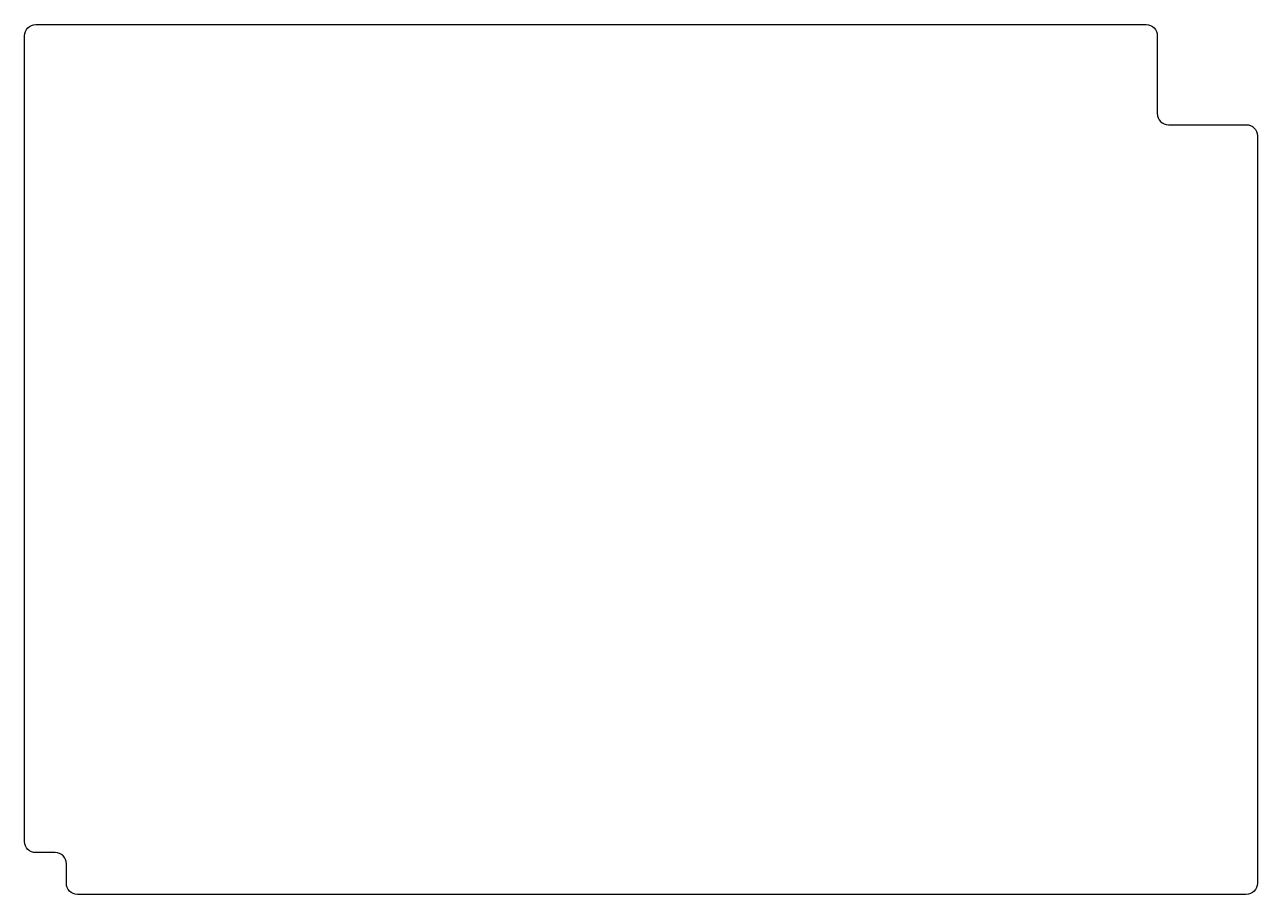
# Model space of a CAD drawing. Header units: millimetres. Extents: x -55 to 55, y -39 to 39.
import ezdxf

# ---------------------------------------------------------------- set-up
doc = ezdxf.new("R2010")
doc.units = ezdxf.units.MM

msp = doc.modelspace()

# ---------------------------------------------------------------- linework, layer by layer
msp.add_lwpolyline([(-54.4465, 39.0985), (45.4465, 39.0985, -0.41421356), (46.4465, 38.0985), (46.4465, 31.0985, 0.41421356), (47.4465, 30.0985), (54.4465, 30.0985, -0.41421356), (55.4465, 29.0985), (55.4465, 25.8485), (55.4465, 13.8485), (55.4465, -18.1515), (55.4465, -30.1515), (55.4465, -38.0985, -0.41421356), (54.4465, -39.0985), (-50.6965, -39.0985, -0.41421356), (-51.6965, -38.0985), (-51.6965, -36.3485, 0.41421356), (-52.6965, -35.3485), (-54.4465, -35.3485, -0.41421356), (-55.4465, -34.3485), (-55.4465, 38.0985, -0.41421356)], format="xyb", close=True)

doc.saveas('drawing.dxf')
